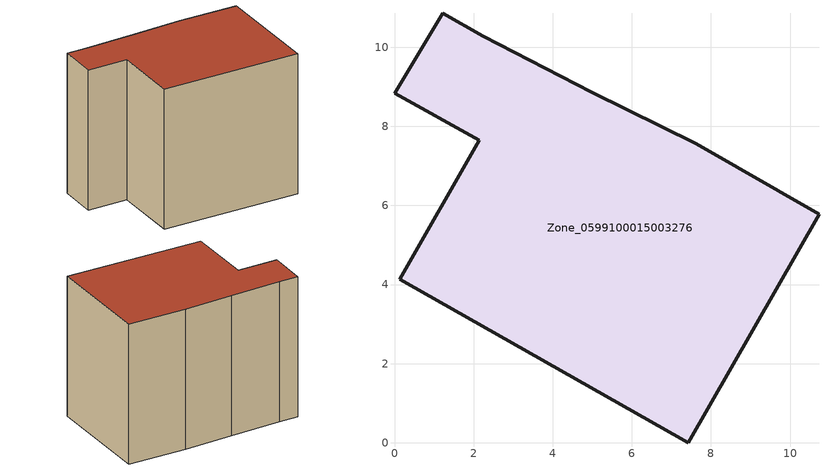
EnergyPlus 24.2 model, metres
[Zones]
Zone_0599100015003276
 floor ground (C_G): 0.14,4.13 2.14,7.65 0,8.84 1.21,10.86 2.24,10.28 4.98,8.86 7.63,7.56 10.73,5.78 7.43,0 z0.86
 wall outside (C_F): 2.14,7.65 0.14,4.13 7.43,0 10.73,5.78 7.63,7.56 4.98,8.86 2.24,10.28 1.21,10.86 0,8.84 2.14,7.65 z0.86:9.37
 roof outside (C_R): 1.21,10.86 0,8.84 2.14,7.65 0.14,4.13 7.43,0 10.73,5.78 7.63,7.56 4.98,8.86 2.24,10.28 z9.37
[BUILDING]
Pand.0599100015003276: North Axis=0; Terrain=City; Loads Convergence Tolerance Value=0.04; Temperature Convergence Tolerance Value=0.4; Solar Distribution=FullExterior; Maximum Number of Warmup Days=25; Minimum Number of Warmup Days=1
[Site:Location]
Rotterdam.The.Hague.AP_ZH_NLD Design_Conditions: Latitude=51.96; Longitude=4.45; Time Zone=1; Elevation=-4.5
[SITE:GROUNDTEMPERATURE:BUILDINGSURFACE]
18, 18, 18, 18, 18, 18, 18, 18, 18, 18, 18, 18
[MATERIAL] Thermal Absorptance=0.9; Solar Absorptance=0.7; Visible Absorptance=0.7
Name | Roughness | Thickness | Conductivity | Density | Specific Heat
G.TC.1965-1974 | MediumSmooth | 0.15 | 0.882353 | 540 | 1210
F.TC.1965-1974 | Rough | 0.3 | 0.697674 | 1920 | 840
R.TC.1965-1974 | MediumRough | 0.2 | 0.232558 | 1500 | 1000
[CONSTRUCTION]
C_G: G.TC.1965-1974
C_F: F.TC.1965-1974
C_R: R.TC.1965-1974
[ZONE]
Zone_0599100015003276: Type=1; Multiplier=1; Ceiling Height=Autocalculate; Volume=Autocalculate; Floor Area=autocalculate; Part of Total Floor Area=Yes
[ZONEINFILTRATION:DESIGNFLOWRATE]
Infil_Zone_0599100015003276: Zone or ZoneList or Space or SpaceList=Zone_0599100015003276; Schedule=AlwaysOn; Design Flow Rate Calculation Method=Flow/Area; Flow Rate per Floor Area=0.003; Constant Term Coefficient=1; Temperature Term Coefficient=0; Velocity Term Coefficient=0; Velocity Squared Term Coefficient=0
[HVACTEMPLATE:ZONE:IDEALLOADSAIRSYSTEM]
Zone_0599100015003276: Maximum Heating Supply Air Temperature=50; Minimum Cooling Supply Air Temperature=13; Maximum Heating Supply Air Humidity Ratio=0.0156; Minimum Cooling Supply Air Humidity Ratio=0.0077; Heating Limit=NoLimit; Cooling Limit=NoLimit; Dehumidification Control Type=ConstantSensibleHeatRatio; Cooling Sensible Heat Ratio=0.7; Dehumidification Setpoint=60; Humidification Control Type=None; Humidification Setpoint=30; Outdoor Air Method=None; Outdoor Air Flow Rate per Person=0.00944; Outdoor Air Flow Rate per Zone Floor Area=0; Outdoor Air Flow Rate per Zone=0; Demand Controlled Ventilation Type=None; Outdoor Air Economizer Type=NoEconomizer; Heat Recovery Type=None; Sensible Heat Recovery Effectiveness=0.7; Latent Heat Recovery Effectiveness=0.65
[ZONECONTROL:THERMOSTAT]
ThermostatControl_Zone_0599100015003276: Zone or ZoneList=Zone_0599100015003276; Control Type Schedule=DualSetpointControlType; Control 1=Thermostat_Zone_0599100015003276; Temperature Difference Between Cutout And Setpoint=0
[THERMOSTATSETPOINT:DUALSETPOINT]
Thermostat_Zone_0599100015003276: Heating Setpoint Temperature Schedule=HeatingSetpoint_Zone_0599100015003276; Cooling Setpoint Temperature Schedule=CoolingSetpoint_Zone_0599100015003276
[SCHEDULE:COMPACT]
HeatingSetpoint_Zone_0599100015003276: Through: 12/31, For: AllDays, Until: 24:00, 21
CoolingSetpoint_Zone_0599100015003276: Through: 12/31, For: AllDays, Until: 24:00, 24
DualSetpointControlType: Through: 12/31, For: AllDays, Until: 24:00, 4
AlwaysOn: Through: 12/31, For: AllDays, Until: 24:00, 1
